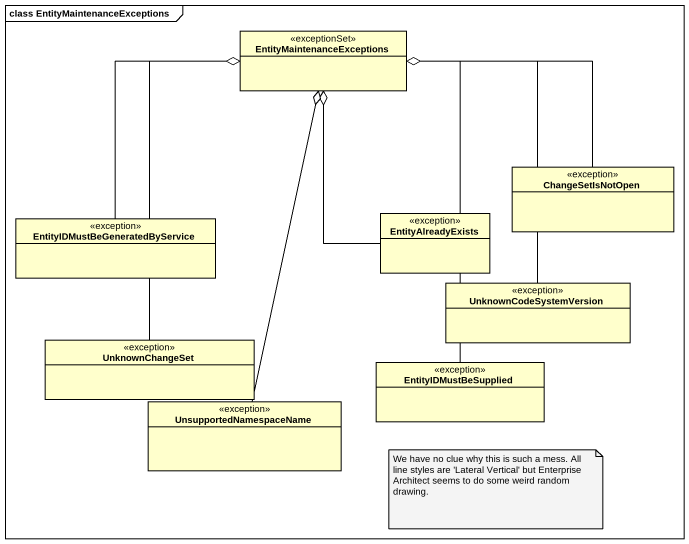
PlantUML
@startuml
mainframe class EntityMaintenanceExceptions
hide circle
hide empty members
class EntityMaintenanceExceptions <<exceptionSet>>
class ChangeSetIsNotOpen <<exception>>
class "EntityIDMustBeGeneratedByService" as EntityIDMustBeGeneratedBySer <<exception>>
class EntityAlreadyExists <<exception>>
class UnknownCodeSystemVersion <<exception>>
class UnknownChangeSet <<exception>>
class EntityIDMustBeSupplied <<exception>>
class UnsupportedNamespaceName <<exception>>
ChangeSetIsNotOpen -left-o EntityMaintenanceExceptions
EntityIDMustBeGeneratedBySer -up-o EntityMaintenanceExceptions
EntityAlreadyExists -up-o EntityMaintenanceExceptions
UnknownCodeSystemVersion -up-o EntityMaintenanceExceptions
UnknownChangeSet -up-o EntityMaintenanceExceptions
EntityIDMustBeSupplied -up-o EntityMaintenanceExceptions
UnsupportedNamespaceName -up-o EntityMaintenanceExceptions
note as N1
  We have no clue why this is such a mess. All line styles are 'Lateral Vertical' but Enterprise Architect seems to do some weird random drawing.
end note
@enduml
